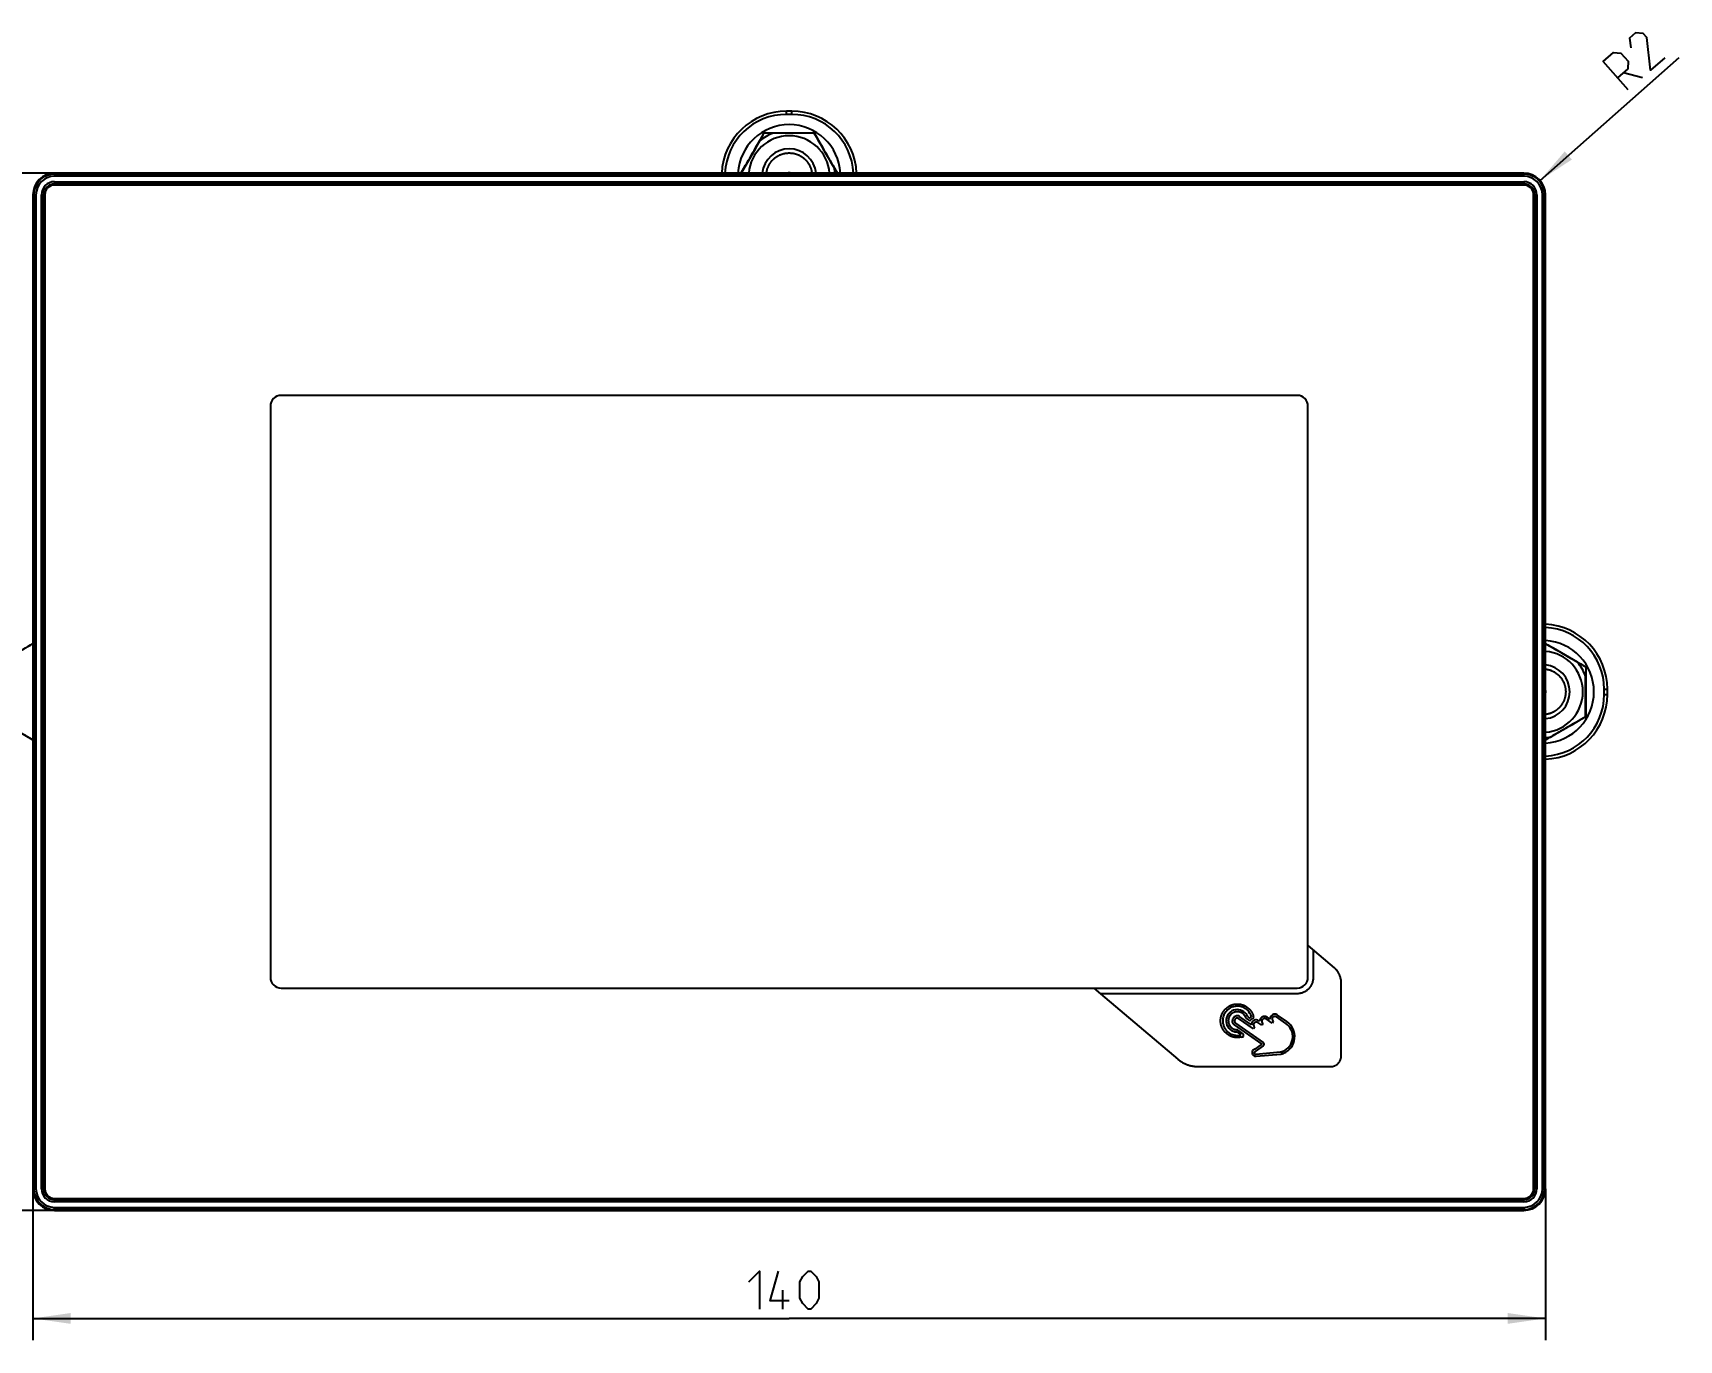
# Model space of a CAD drawing. Header units: millimetres. Extents: x 0 to 594, y 0 to 420.
# Drawn here: x 84.2 to 236.6, y 157.3 to 278.3 of the extents above; entities that cross this region are included whole.
import ezdxf

# ---------------------------------------------------------------- set-up
doc = ezdxf.new("R2010")
doc.units = ezdxf.units.MM
doc.header["$LTSCALE"] = 32.67
doc.layers.get('0').update_dxf_attribs({"linetype": 'CONTINUOUS'})
for name, color, linetype in [('AUSFORMSCHRAEGEN', 7, 'CONTINUOUS'), ('RUNDUNGEN', 7, 'CONTINUOUS'), ('ZEICHNUNGSBEMASSUNGEN', 7, 'CONTINUOUS')]:
    doc.layers.add(name, color=color, linetype=linetype)
doc.styles.get("Standard").update_dxf_attribs({"font": 'txt', "width": 0.7})
doc.dimstyles.new('DIMSTYLE_1', dxfattribs={"dimtxt": 3.5, "dimasz": 3.5, "dimexe": 2, "dimexo": 0, "dimgap": 0.875, "dimtad": 1, "dimdec": 1, "dimtxsty": 'STANDARD', "dimblk": '_FILLED', "dimblk1": '_FILLED', "dimblk2": '_FILLED', "dimcen": 0.09, "dimadec": 0, "dimazin": 0, "dimtp": 0.5, "dimtm": 0.5, "dimtfac": 1, "dimtdec": 1, "dimtofl": 0, "dimtmove": 0, "dimatfit": 3, "dimldrblk": '_FILLED', "dimfxl": 1, "dimtolj": 1, "dimarcsym": 0})
doc.dimstyles.new('DIMSTYLE_2', dxfattribs={"dimtxt": 3.5, "dimasz": 3.5, "dimexe": 2, "dimexo": 0, "dimgap": 0.875, "dimtad": 1, "dimdec": 1, "dimtxsty": 'STANDARD', "dimblk": '_FILLED', "dimblk1": '_FILLED', "dimblk2": '_FILLED', "dimcen": 0.09, "dimadec": 0, "dimazin": 0, "dimtp": 0.3, "dimtm": 0.3, "dimtfac": 1, "dimtdec": 1, "dimtofl": 0, "dimtmove": 0, "dimatfit": 3, "dimldrblk": '_FILLED', "dimfxl": 1, "dimtolj": 1, "dimarcsym": 0})
doc.dimstyles.new('DIMSTYLE_3', dxfattribs={"dimtxt": 3.5, "dimasz": 3.5, "dimexe": 2, "dimexo": 0, "dimtad": 1, "dimtxsty": 'STANDARD', "dimblk": '_FILLED', "dimblk1": '_FILLED', "dimblk2": '_FILLED', "dimcen": 0.09, "dimadec": 0, "dimazin": 0, "dimtp": 0.1, "dimtm": 0.1, "dimtfac": 1, "dimtofl": 0, "dimtmove": 0, "dimatfit": 3, "dimldrblk": '_FILLED', "dimfxl": 1, "dimtolj": 1, "dimarcsym": 0})

# ---------------------------------------------------------------- blocks, each defined once
blk = doc.blocks.new('_FILLED')
at = {"color": 0, "linetype": 'BYBLOCK'}
blk.add_solid([(0, 0), (-1, 0.143), (-1, -0.143)], dxfattribs=at)
blk = doc.blocks.new('*D0')
at = {"layer": 'ZEICHNUNGSBEMASSUNGEN', "color": 2, "linetype": 'CONTINUOUS'}
for p, q in [((84.23, 171.28), (84.23, 157.28)), ((224.23, 171.28), (224.23, 157.28)), ((84.23, 159.28), (154.23, 159.28)), ((224.23, 159.28), (154.23, 159.28))]:
    blk.add_line(p, q, dxfattribs=at)
at = {"layer": 'ZEICHNUNGSBEMASSUNGEN', "color": 2, "linetype": 'CONTINUOUS', "xscale": 3.5, "yscale": 3.5, "zscale": 3.5, "rotation": 180}
blk.add_blockref('_FILLED', (84.23, 159.28), dxfattribs=at)
at = {"layer": 'ZEICHNUNGSBEMASSUNGEN', "color": 2, "linetype": 'CONTINUOUS', "xscale": 3.5, "yscale": 3.5, "zscale": 3.5}
blk.add_blockref('_FILLED', (224.23, 159.28), dxfattribs=at)
blk = doc.blocks.new('*D1')
at = {"layer": 'ZEICHNUNGSBEMASSUNGEN', "color": 2, "linetype": 'CONTINUOUS'}
for p, q in [((86.23, 265.28), (72.23, 265.28)), ((74.23, 265.28), (74.23, 217.28)), ((74.23, 169.28), (74.23, 217.28)), ((86.23, 169.28), (72.23, 169.28))]:
    blk.add_line(p, q, dxfattribs=at)
at = {"layer": 'ZEICHNUNGSBEMASSUNGEN', "color": 2, "linetype": 'CONTINUOUS', "xscale": 3.5, "yscale": 3.5, "zscale": 3.5}
for p, rotation in [((74.23, 265.28), 90), ((74.23, 169.28), 270)]:
    blk.add_blockref('_FILLED', p, dxfattribs=dict(at, rotation=rotation))
blk = doc.blocks.new('*D2')
at = {"layer": 'ZEICHNUNGSBEMASSUNGEN', "color": 2, "linetype": 'CONTINUOUS'}
blk.add_line((223.73, 264.6), (236.6, 275.97), dxfattribs=at)
at = {"layer": 'ZEICHNUNGSBEMASSUNGEN', "color": 2, "linetype": 'CONTINUOUS', "xscale": 3.5, "yscale": 3.5, "zscale": 3.5, "rotation": 221.4553731}
blk.add_blockref('_FILLED', (223.73, 264.6), dxfattribs=at)

msp = doc.modelspace()

# ---------------------------------------------------------------- linework, layer by layer
at = {"color": 9, "linetype": 'CONTINUOUS'}
for p, q in [((153.9842, 270.7159), (153.9842, 271.0106)), ((154.4842, 270.7159), (153.9842, 270.7159)), ((154.4842, 270.7159), (154.4842, 271.0106)), ((229.6731, 217.527), (229.9679, 217.527)), ((229.6731, 217.027), (229.6731, 217.527)), ((229.6731, 217.027), (229.9679, 217.027))]:
    msp.add_line(p, q, dxfattribs=at)
at = {"color": 7, "linetype": 'CONTINUOUS'}
for p, q in [((154.4842, 271.0106), (153.9842, 271.0106)), ((151.498, 268.2565), (151.5024, 268.251)), ((151.5024, 268.251), (151.5024, 268.2493)), ((151.9248, 269.0138), (151.9248, 269.0129)), ((152.7783, 268.9955), (152.7806, 268.9889)), ((152.7783, 268.9867), (152.7806, 268.9867)), ((152.7806, 268.9889), (152.7806, 268.9871)), ((156.5436, 269.0138), (156.5436, 268.9844)), ((158.4262, 265.7352), (158.4196, 265.7337)), ((222.2342, 264.177), (86.2342, 264.177)), ((85.3342, 263.277), (85.3342, 171.277)), ((223.1342, 171.277), (223.1342, 263.277)), ((201.2542, 244.707), (107.2142, 244.707)), ((106.2142, 243.707), (106.2142, 190.847)), ((202.2542, 190.847), (202.2542, 243.707)), ((227.2082, 220.0088), (227.2065, 220.0088)), ((227.2137, 220.0131), (227.2082, 220.0088)), ((227.9711, 219.5864), (227.9701, 219.5864)), ((227.944, 218.7329), (227.944, 218.7306)), ((227.9461, 218.7305), (227.9444, 218.7305)), ((227.9528, 218.7328), (227.9461, 218.7305)), ((229.9679, 217.027), (229.9679, 217.527)), ((227.9711, 214.9676), (227.9417, 214.9676)), ((224.6924, 213.0849), (224.6909, 213.0915)), ((202.2542, 193.7875), (204.6913, 191.7425)), ((202.7341, 193.3848), (202.7341, 190.8271)), ((107.2142, 189.847), (201.2542, 189.847)), ((182.4177, 189.847), (183.0372, 189.327)), ((201.3129, 189.327), (183.0348, 189.327)), ((183.0348, 189.327), (190.2001, 183.2906)), ((205.3406, 183.5376), (205.3389, 190.2967)), ((195.0196, 187.5941), (194.9834, 187.5593)), ((196.4648, 187.5402), (196.4462, 187.5592)), ((194.9489, 186.1337), (194.9837, 186.0972)), ((195.3813, 187.1276), (195.3256, 187.052)), ((195.4289, 186.4578), (197.9792, 184.6627)), ((195.5406, 187.0073), (195.489, 186.9373)), ((195.5435, 186.6211), (198.1117, 184.8134)), ((195.6667, 185.9964), (195.6283, 185.9995)), ((195.7238, 185.9932), (195.6667, 185.9964)), ((196.2829, 185.5997), (195.7238, 185.9932)), ((197.2026, 186.0913), (195.8273, 187.0514)), ((196.9417, 186.5164), (195.9575, 187.2042)), ((196.4929, 187.1281), (196.5148, 187.0709)), ((196.5148, 187.0709), (196.8766, 186.8178)), ((196.6796, 187.1997), (196.855, 187.077)), ((196.8637, 187.0856), (196.855, 187.077)), ((196.8766, 186.8178), (196.9952, 186.9343)), ((197.0116, 186.4674), (196.9417, 186.5164)), ((196.9952, 186.9343), (197.0018, 186.9409)), ((197.1127, 187.0269), (197.2476, 187.1136)), ((197.2067, 187.2565), (197.1923, 187.3038)), ((197.3157, 186.2551), (197.2026, 186.0913)), ((197.2476, 187.1136), (197.2067, 187.2565)), ((197.973, 186.416), (197.6072, 186.6717)), ((197.7786, 186.7948), (197.7199, 186.8358)), ((198.087, 186.5792), (197.973, 186.416)), ((198.9282, 186.6111), (198.3767, 186.9944)), ((198.7337, 186.9895), (198.4907, 187.1584)), ((199.0419, 186.7753), (198.9282, 186.6111)), ((200.1946, 186.5843), (199.3307, 187.1919)), ((200.3094, 186.7475), (199.4458, 187.3549)), ((195.6066, 185.8007), (195.6554, 185.7967)), ((195.6554, 185.7967), (196.0505, 185.5186)), ((196.1003, 185.3249), (196.2829, 185.3718)), ((196.2829, 185.3718), (196.2829, 185.5997)), ((197.6611, 184.4425), (197.3216, 184.2101)), ((198.115, 184.5143), (197.3623, 183.993)), ((197.9792, 184.6627), (197.6611, 184.4425)), ((197.3216, 184.2101), (197.1332, 184.0798)), ((197.4193, 183.7418), (199.7198, 183.9444)), ((197.4455, 183.5434), (199.7429, 183.7457)), ((191.9917, 182.5916), (204.3389, 182.5887)), ((86.2342, 170.377), (222.2342, 170.377))]:
    msp.add_line(p, q, dxfattribs=at)
for centre, radius, start, end in [((153.9837, 265.011), 5.9996, 89.995657, 177.457654), ((154.2338, 265.0163), 4.7497, 89.995508, 176.852038), ((154.2346, 265.0163), 4.7497, 3.147966, 90.004487), ((154.4847, 265.011), 5.9996, 2.542349, 90.004341), ((-274.5057, 512.5936), 491.0948, 329.761335, 330.26473), ((1324.3841, -410.7069), 1355.2273, 149.9343646, 150.0795331), ((154.2342, 264.9899), 3.7501, 4.390411, 175.609589), ((-50.8991, 382.9443), 232.6325, 330.462046, 330.675952), ((154.234, 264.9951), 4.25, 109.996672, 129.995771), ((154.234, 264.9933), 4.25, 109.996672, 129.995771), ((154.264, 522.3011), 253.2981, 269.47087, 269.993262), ((154.6953, 384.2217), 115.2421, 268.622431, 269.04687), ((154.2503, -403.286), 672.2743, 89.8045493, 90.1252622), ((154.1127, 541.9198), 272.9168, 270.025514, 270.510353), ((582.9741, 512.5936), 491.0948, 209.73527, 210.238665), ((-1043.9809, -426.9068), 1387.6324, 29.9440069, 30.0989821), ((154.2342, 265.0294), 2.5001, 5.682585, 174.317415), ((154.2342, 265.069), 0.2501, 56.572964, 123.427036), ((154.2311, 264.9953), 4.2531, 3.798082, 9.998174), ((333.22, 368.6196), 202.8252, 210.481262, 210.631684), ((86.2342, 263.277), 0.9, 90, 180), ((222.2342, 263.277), 0.9, 0, 90), ((107.2142, 243.707), 1, 90, 180), ((201.2542, 243.707), 1, 0, 90), ((223.9682, 217.5274), 5.9996, 359.995659, 87.457651), ((-163.0824, 646.0169), 491.0948, 299.73527, 300.238665), ((-19.1085, 396.2628), 202.8252, 300.481262, 300.631684), ((471.5508, 646.0169), 491.0948, 239.761335, 240.26473), ((-451.7497, -952.873), 1355.2273, 59.9343646, 60.0795331), ((223.9472, 217.277), 3.7501, 274.390411, 85.609589), ((223.9735, 217.2773), 4.7497, 359.995513, 86.852034), ((223.9867, 217.277), 2.5001, 275.682585, 84.317415), ((223.9506, 217.2772), 4.25, 19.996672, 39.995771), ((223.9523, 217.2772), 4.25, 19.996672, 39.995771), ((341.9015, 422.4102), 232.6325, 240.462046, 240.675952), ((343.1789, 216.8158), 115.2421, 178.622431, 179.04687), ((481.2584, 217.2472), 253.2981, 179.47087, 179.993262), ((-444.3288, 217.2609), 672.2743, 359.8045493, 0.1252622), ((223.9735, 217.2766), 4.7497, 273.147962, 0.004492), ((223.9682, 217.0265), 5.9996, 272.542346, 0.004343), ((224.0262, 217.277), 0.2501, 326.572964, 33.427036), ((500.8771, 217.3985), 272.9168, 180.025514, 180.510353), ((-163.0824, -211.463), 491.0948, 59.761335, 60.26473), ((471.5508, -211.463), 491.0948, 119.73527, 120.238665), ((-467.9496, 1415.4921), 1387.6324, 299.9440069, 300.0989821), ((760.2181, 1387.4269), 1355.2273, 239.9343646, 240.0795331), ((327.5769, 38.2911), 202.8252, 120.481262, 120.631684), ((223.9525, 217.28), 4.2531, 273.798082, 279.998174), ((107.2142, 190.847), 1, 180, 270), ((201.2542, 190.847), 1, 270, 360), ((195.7134, 186.8278), 1.0353, 44.912201, 267.010386), ((195.7134, 186.8278), 1.0353, 21.054979, 43.476191), ((199.186, 186.9855), 0.4516, 54.880387, 147.56647), ((195.6617, 186.8043), 0.4175, 143.613993, 236.110442), ((195.7064, 186.8881), 0.4038, 51.532199, 143.613993), ((195.6681, 186.8053), 0.2224, 143.612158, 235.940301), ((195.711, 186.8539), 0.2293, 59.517014, 137.992153), ((197.4621, 186.4666), 0.4503, 55.069146, 174.863896), ((197.4616, 186.4633), 0.2542, 55.049746, 234.991638), ((198.232, 186.7861), 0.4534, 55.196835, 147.638922), ((198.2323, 186.7865), 0.2531, 55.199795, 234.986683), ((199.1849, 186.9846), 0.2535, 54.880042, 235.659954), ((199.3798, 185.3655), 1.4661, 291.69445, 56.234654), ((199.3401, 185.3693), 1.6849, 293.090915, 54.880387), ((198.0056, 184.6627), 0.1843, 306.405901, 54.859177), ((197.4154, 183.885), 0.3429, 145.383612, 275.032742), ((197.4079, 183.8713), 0.13, 110.561891, 275.033646), ((86.2342, 171.277), 0.9, 180, 270), ((222.2342, 171.277), 0.9, 270, 360)]:
    msp.add_arc(centre, radius, start, end, dxfattribs=at)
at = {"color": 9, "linetype": 'CONTINUOUS'}
for centre, start, end in [((153.9837, 265.0162), 89.995442, 177.376571), ((154.4847, 265.0162), 2.623432, 90.004558), ((223.9735, 217.5274), 359.995444, 87.376568), ((223.9735, 217.0265), 272.623429, 0.00456)]:
    msp.add_arc(centre, 5.6996, start, end, dxfattribs=at)
at = {"color": 2, "linetype": 'CONTINUOUS'}
for points in [[(152.1236, 265.277), (152.1306, 265.3081), (152.1444, 265.3702), (152.1618, 265.448), (152.1757, 265.5101), (152.1861, 265.5568), (152.1947, 265.5956), (152.2017, 265.6267), (152.2069, 265.65), (152.2113, 265.6694), (152.2146, 265.685), (152.217, 265.6947), (152.2183, 265.7025), (152.2218, 265.7099), (152.2276, 265.7228), (152.2361, 265.7412), (152.2461, 265.7633), (152.2595, 265.7928), (152.2763, 265.8296), (152.2964, 265.8738), (152.3166, 265.9181), (152.3367, 265.9623), (152.3535, 265.9991), (152.3669, 266.0286), (152.377, 266.0507), (152.3854, 266.0691), (152.3921, 266.0839), (152.3962, 266.0931), (152.3997, 266.1004), (152.4028, 266.108), (152.409, 266.1157), (152.416, 266.1254), (152.4255, 266.1382), (152.4373, 266.1543), (152.4562, 266.1799), (152.4798, 266.212), (152.5176, 266.2632), (152.5554, 266.3145), (152.5932, 266.3658), (152.6168, 266.3979), (152.6357, 266.4235), (152.6475, 266.4395), (152.6557, 266.4508), (152.6599, 266.4563), (152.6622, 266.4596), (152.6654, 266.4622), (152.6691, 266.4656), (152.6752, 266.471), (152.6857, 266.4804), (152.7008, 266.4939), (152.725, 266.5154), (152.7552, 266.5424), (152.7915, 266.5747), (152.8278, 266.607), (152.864, 266.6394), (152.9003, 266.6717), (152.9305, 266.6986), (152.9547, 266.7202), (152.9698, 266.7337), (152.9804, 266.7431), (152.9864, 266.7485), (152.9903, 266.7518), (152.9932, 266.7547), (152.9967, 266.7566), (153.0027, 266.7601), (153.0148, 266.767), (153.0321, 266.7769), (153.0597, 266.7927), (153.0943, 266.8125), (153.1495, 266.8442), (153.2048, 266.8759), (153.2601, 266.9075), (153.2946, 266.9273), (153.3223, 266.9432), (153.3395, 266.9531), (153.3533, 266.961), (153.3638, 266.9668), (153.3722, 266.9722), (153.3801, 266.9744), (153.3877, 266.9769), (153.3974, 266.98), (153.4128, 266.985), (153.432, 266.9912), (153.4552, 266.9987), (153.486, 267.0087), (153.5245, 267.0211), (153.5707, 267.0361), (153.617, 267.051), (153.6632, 267.066), (153.7017, 267.0784), (153.7325, 267.0884), (153.7557, 267.0959), (153.7749, 267.1022), (153.7884, 267.1064), (153.7961, 267.1091), (153.8041, 267.1095), (153.814, 267.1107), (153.8298, 267.1123), (153.8496, 267.1144), (153.8734, 267.1169), (153.905, 267.1203), (153.9605, 267.1261), (154.0238, 267.1328), (154.0872, 267.1395), (154.1268, 267.1437), (154.1585, 267.147), (154.1783, 267.1491), (154.1941, 267.1508), (154.206, 267.152), (154.2159, 267.1531), (154.2238, 267.1538), (154.2297, 267.1549), (154.2358, 267.1538), (154.2438, 267.1531), (154.2539, 267.152), (154.266, 267.1508), (154.2821, 267.1491), (154.3023, 267.147), (154.3345, 267.1437), (154.3748, 267.1396), (154.4392, 267.1329), (154.5036, 267.1263), (154.56, 267.1205), (154.5923, 267.1172), (154.6164, 267.1147), (154.6366, 267.1126), (154.6527, 267.111), (154.6627, 267.1098), (154.6709, 267.1094), (154.6784, 267.1068), (154.6917, 267.1026), (154.7107, 267.0965), (154.7334, 267.0892), (154.7637, 267.0795), (154.8017, 267.0673), (154.8472, 267.0527), (154.8927, 267.0381), (154.9382, 267.0236), (154.9761, 267.0114), (155.0064, 267.0017), (155.0292, 266.9944), (155.0481, 266.9883), (155.0633, 266.9834), (155.0728, 266.9804), (155.0803, 266.9779), (155.088, 266.9758), (155.0967, 266.9704), (155.1073, 266.9645), (155.1213, 266.9564), (155.1389, 266.9464), (155.1671, 266.9304), (155.2022, 266.9103), (155.2585, 266.8782), (155.3148, 266.8462), (155.3711, 266.8141), (155.4063, 266.7941), (155.4344, 266.778), (155.452, 266.768), (155.4643, 266.761), (155.4705, 266.7574), (155.474, 266.7555), (155.4769, 266.7527), (155.4807, 266.7495), (155.4866, 266.7442), (155.497, 266.7349), (155.5119, 266.7217), (155.5358, 266.7006), (155.5655, 266.6741), (155.6013, 266.6424), (155.637, 266.6107), (155.6728, 266.579), (155.7085, 266.5473), (155.7383, 266.5209), (155.7621, 266.4998), (155.777, 266.4866), (155.7874, 266.4773), (155.7934, 266.472), (155.7971, 266.4687), (155.8002, 266.4662), (155.8025, 266.4629), (155.8068, 266.4572), (155.8152, 266.4458), (155.8273, 266.4295), (155.8465, 266.4035), (155.8706, 266.371), (155.9092, 266.3189), (155.9477, 266.2669), (155.9863, 266.2148), (156.0104, 266.1823), (156.0297, 266.1562), (156.0417, 266.14), (156.0514, 266.127), (156.0585, 266.1171), (156.0649, 266.1092), (156.0679, 266.1018), (156.0713, 266.0946), (156.0754, 266.0856), (156.0821, 266.0711), (156.0904, 266.053), (156.1003, 266.0313), (156.1136, 266.0023), (156.1302, 265.9661), (156.1501, 265.9227), (156.17, 265.8793), (156.1899, 265.8358), (156.2065, 265.7996), (156.2198, 265.7707), (156.2297, 265.749), (156.2381, 265.7309), (156.2438, 265.7182), (156.2472, 265.711), (156.2486, 265.7029), (156.251, 265.6931), (156.2545, 265.6772), (156.259, 265.6574), (156.2644, 265.6336), (156.2715, 265.6019), (156.2805, 265.5623), (156.2912, 265.5147), (156.3055, 265.4513), (156.3233, 265.3721), (156.3376, 265.3087), (156.3448, 265.277)], [(224.2342, 219.3875), (224.2653, 219.3806), (224.3275, 219.3667), (224.4052, 219.3494), (224.4674, 219.3355), (224.514, 219.3251), (224.5529, 219.3164), (224.5839, 219.3095), (224.6073, 219.3043), (224.6267, 219.2999), (224.6422, 219.2965), (224.6519, 219.2941), (224.6598, 219.2928), (224.6671, 219.2893), (224.68, 219.2836), (224.6984, 219.2751), (224.7206, 219.2651), (224.75, 219.2516), (224.7869, 219.2349), (224.8311, 219.2147), (224.8753, 219.1946), (224.9195, 219.1744), (224.9564, 219.1577), (224.9858, 219.1442), (225.0079, 219.1342), (225.0264, 219.1258), (225.0411, 219.1191), (225.0503, 219.1149), (225.0577, 219.1115), (225.0652, 219.1084), (225.073, 219.1021), (225.0827, 219.0952), (225.0955, 219.0857), (225.1115, 219.0739), (225.1371, 219.055), (225.1692, 219.0314), (225.2205, 218.9936), (225.2718, 218.9558), (225.3231, 218.918), (225.3551, 218.8944), (225.3808, 218.8755), (225.3968, 218.8637), (225.408, 218.8554), (225.4136, 218.8513), (225.4168, 218.849), (225.4194, 218.8458), (225.4228, 218.8421), (225.4282, 218.836), (225.4376, 218.8254), (225.4511, 218.8103), (225.4727, 218.7861), (225.4996, 218.7559), (225.5319, 218.7196), (225.5643, 218.6834), (225.5966, 218.6471), (225.6289, 218.6108), (225.6559, 218.5806), (225.6774, 218.5564), (225.6909, 218.5413), (225.7003, 218.5307), (225.7057, 218.5247), (225.709, 218.5209), (225.7119, 218.518), (225.7138, 218.5145), (225.7173, 218.5085), (225.7242, 218.4964), (225.7341, 218.4791), (225.75, 218.4514), (225.7698, 218.4169), (225.8014, 218.3616), (225.8331, 218.3064), (225.8648, 218.2511), (225.8846, 218.2165), (225.9004, 218.1889), (225.9103, 218.1716), (225.9183, 218.1578), (225.9241, 218.1474), (225.9294, 218.139), (225.9316, 218.1311), (225.9342, 218.1234), (225.9373, 218.1138), (225.9423, 218.0984), (225.9485, 218.0791), (225.956, 218.056), (225.9659, 218.0252), (225.9784, 217.9867), (225.9933, 217.9404), (226.0083, 217.8942), (226.0232, 217.848), (226.0357, 217.8094), (226.0457, 217.7786), (226.0531, 217.7555), (226.0594, 217.7362), (226.0637, 217.7227), (226.0663, 217.715), (226.0667, 217.7071), (226.068, 217.6972), (226.0695, 217.6813), (226.0717, 217.6616), (226.0742, 217.6378), (226.0775, 217.6061), (226.0834, 217.5507), (226.09, 217.4873), (226.0967, 217.424), (226.1009, 217.3844), (226.1042, 217.3527), (226.1063, 217.3329), (226.108, 217.317), (226.1092, 217.3052), (226.1103, 217.2953), (226.111, 217.2873), (226.1121, 217.2814), (226.111, 217.2754), (226.1104, 217.2673), (226.1092, 217.2572), (226.108, 217.2452), (226.1064, 217.229), (226.1043, 217.2089), (226.101, 217.1767), (226.0968, 217.1364), (226.0902, 217.072), (226.0835, 217.0075), (226.0777, 216.9511), (226.0744, 216.9189), (226.0719, 216.8947), (226.0698, 216.8746), (226.0683, 216.8585), (226.067, 216.8485), (226.0666, 216.8403), (226.064, 216.8327), (226.0599, 216.8194), (226.0537, 216.8005), (226.0465, 216.7777), (226.0367, 216.7474), (226.0246, 216.7095), (226.01, 216.664), (225.9954, 216.6185), (225.9808, 216.573), (225.9686, 216.5351), (225.9589, 216.5047), (225.9516, 216.482), (225.9455, 216.463), (225.9407, 216.4479), (225.9377, 216.4384), (225.9352, 216.4308), (225.933, 216.4231), (225.9276, 216.4145), (225.9217, 216.4039), (225.9137, 216.3898), (225.9037, 216.3722), (225.8876, 216.3441), (225.8676, 216.3089), (225.8355, 216.2526), (225.8034, 216.1963), (225.7713, 216.1401), (225.7513, 216.1049), (225.7353, 216.0767), (225.7252, 216.0591), (225.7182, 216.0468), (225.7147, 216.0407), (225.7128, 216.0371), (225.7099, 216.0343), (225.7067, 216.0305), (225.7014, 216.0246), (225.6922, 216.0141), (225.679, 215.9992), (225.6578, 215.9754), (225.6314, 215.9456), (225.5997, 215.9099), (225.568, 215.8741), (225.5363, 215.8384), (225.5046, 215.8027), (225.4781, 215.7729), (225.457, 215.749), (225.4438, 215.7341), (225.4345, 215.7237), (225.4293, 215.7177), (225.4259, 215.7141), (225.4234, 215.711), (225.4201, 215.7086), (225.4145, 215.7044), (225.403, 215.6959), (225.3868, 215.6839), (225.3607, 215.6646), (225.3282, 215.6405), (225.2762, 215.602), (225.2241, 215.5634), (225.172, 215.5249), (225.1395, 215.5008), (225.1135, 215.4815), (225.0972, 215.4694), (225.0842, 215.4598), (225.0744, 215.4527), (225.0665, 215.4462), (225.0591, 215.4432), (225.0519, 215.4398), (225.0428, 215.4357), (225.0283, 215.4291), (225.0102, 215.4208), (224.9885, 215.4108), (224.9596, 215.3976), (224.9234, 215.381), (224.8799, 215.3611), (224.8365, 215.3412), (224.7931, 215.3212), (224.7569, 215.3047), (224.7279, 215.2914), (224.7062, 215.2814), (224.6881, 215.2731), (224.6754, 215.2674), (224.6682, 215.2639), (224.6601, 215.2625), (224.6503, 215.2601), (224.6344, 215.2566), (224.6146, 215.2521), (224.5909, 215.2468), (224.5592, 215.2396), (224.5195, 215.2307), (224.472, 215.22), (224.4086, 215.2057), (224.3293, 215.1878), (224.2659, 215.1735), (224.2342, 215.1664)]]:
    msp.add_open_spline(points, degree=3, knots=[0, 0, 0, 0, 0.015625, 0.03125, 0.0390625, 0.046875, 0.0546875, 0.05859375, 0.0625, 0.06640625, 0.06835938, 0.0703125, 0.07128906, 0.07226562, 0.07421875, 0.078125, 0.08203125, 0.0859375, 0.09375, 0.1015625, 0.109375, 0.1171875, 0.125, 0.12890625, 0.1328125, 0.13671875, 0.13867188, 0.140625, 0.14160156, 0.14257812, 0.14453125, 0.14648438, 0.1484375, 0.15234375, 0.15625, 0.1640625, 0.171875, 0.1875, 0.1953125, 0.203125, 0.20703125, 0.2109375, 0.21289062, 0.21386719, 0.21435547, 0.21484375, 0.21582031, 0.21679688, 0.21875, 0.22265625, 0.2265625, 0.234375, 0.2421875, 0.25, 0.2578125, 0.265625, 0.2734375, 0.27734375, 0.28125, 0.28320312, 0.28417969, 0.28515625, 0.28564453, 0.28613281, 0.28710938, 0.2890625, 0.29296875, 0.296875, 0.3046875, 0.3125, 0.328125, 0.3359375, 0.34375, 0.34765625, 0.3515625, 0.35351562, 0.35546875, 0.35742188, 0.35839844, 0.359375, 0.36132812, 0.36328125, 0.3671875, 0.37109375, 0.375, 0.3828125, 0.390625, 0.3984375, 0.40625, 0.4140625, 0.41796875, 0.421875, 0.42578125, 0.42773438, 0.42871094, 0.4296875, 0.43164062, 0.43359375, 0.4375, 0.44140625, 0.4453125, 0.453125, 0.46875, 0.4765625, 0.484375, 0.48828125, 0.4921875, 0.49414062, 0.49609375, 0.49804688, 0.49902344, 0.5, 0.50097656, 0.50195312, 0.50390625, 0.50585938, 0.5078125, 0.51171875, 0.515625, 0.5234375, 0.53125, 0.546875, 0.5546875, 0.55859375, 0.5625, 0.56640625, 0.56835938, 0.5703125, 0.57128906, 0.57226562, 0.57421875, 0.578125, 0.58203125, 0.5859375, 0.59375, 0.6015625, 0.609375, 0.6171875, 0.625, 0.62890625, 0.6328125, 0.63671875, 0.63867188, 0.640625, 0.64160156, 0.64257812, 0.64453125, 0.64648438, 0.6484375, 0.65234375, 0.65625, 0.6640625, 0.671875, 0.6875, 0.6953125, 0.703125, 0.70703125, 0.7109375, 0.71289062, 0.71386719, 0.71435547, 0.71484375, 0.71582031, 0.71679688, 0.71875, 0.72265625, 0.7265625, 0.734375, 0.7421875, 0.75, 0.7578125, 0.765625, 0.7734375, 0.77734375, 0.78125, 0.78320312, 0.78417969, 0.78515625, 0.78564453, 0.78613281, 0.78710938, 0.7890625, 0.79296875, 0.796875, 0.8046875, 0.8125, 0.828125, 0.8359375, 0.84375, 0.84765625, 0.8515625, 0.85351562, 0.85546875, 0.85742188, 0.85839844, 0.859375, 0.86132812, 0.86328125, 0.8671875, 0.87109375, 0.875, 0.8828125, 0.890625, 0.8984375, 0.90625, 0.9140625, 0.91796875, 0.921875, 0.92578125, 0.92773438, 0.92871094, 0.9296875, 0.93164062, 0.93359375, 0.9375, 0.94140625, 0.9453125, 0.953125, 0.9609375, 0.96875, 0.984375, 1, 1, 1, 1], dxfattribs=at)
at = {"color": 7, "linetype": 'CONTINUOUS'}
for points, knots in [([(202.7341, 190.8271), (202.7336, 190.8097), (202.7315, 190.7587), (202.7271, 190.6575), (202.7058, 190.5258), (202.6688, 190.3819), (202.6183, 190.2437), (202.5544, 190.1126), (202.4792, 189.9884), (202.3923, 189.8728), (202.2954, 189.7657), (202.1883, 189.6688), (202.0727, 189.5819), (201.9486, 189.5068), (201.8174, 189.4427), (201.6792, 189.3927), (201.5521, 189.3585), (201.4535, 189.3442), (201.3794, 189.3336), (201.3377, 189.3289), (201.3129, 189.327)], [0, 0, 0, 0, 0.02304539, 0.06729222, 0.13335635, 0.19848859, 0.2629809, 0.32691381, 0.39052829, 0.45400023, 0.51730799, 0.58061575, 0.64408769, 0.70770217, 0.77163509, 0.83612739, 0.90125963, 0.94473869, 0.96732699, 1, 1, 1, 1]), ([(205.3389, 190.2967), (205.3379, 190.3328), (205.3358, 190.4049), (205.3263, 190.5122), (205.3115, 190.6179), (205.2915, 190.7216), (205.2662, 190.8231), (205.2357, 190.9224), (205.1998, 191.0193), (205.159, 191.1141), (205.1127, 191.2063), (205.0615, 191.2963), (205.0052, 191.3835), (204.9439, 191.4683), (204.8773, 191.5502), (204.8063, 191.6298), (204.7424, 191.6923), (204.7039, 191.73), (204.6913, 191.7425)], [0, 0, 0, 0, 0.06639057, 0.13261154, 0.19804854, 0.26261823, 0.3267521, 0.39032295, 0.4536574, 0.51676485, 0.58004729, 0.64334033, 0.70702909, 0.77099673, 0.83568681, 0.90098163, 0.9671814, 1, 1, 1, 1]), ([(196.1003, 185.3249), (196.0923, 185.323), (196.0765, 185.3191), (196.0527, 185.3135), (196.0288, 185.3086), (196.005, 185.3034), (195.981, 185.2993), (195.957, 185.2952), (195.933, 185.2917), (195.9089, 185.2881), (195.8847, 185.2855), (195.8604, 185.2829), (195.8362, 185.2809), (195.812, 185.279), (195.7877, 185.2778), (195.7634, 185.2767), (195.7391, 185.2762), (195.6972, 185.2756), (195.6377, 185.2774), (195.561, 185.2829), (195.4852, 185.2927), (195.4101, 185.3054), (195.336, 185.3223), (195.263, 185.3427), (195.1911, 185.3663), (195.1205, 185.3936), (195.0514, 185.4242), (194.9837, 185.4584), (194.9178, 185.4958), (194.8535, 185.5364), (194.7913, 185.5803), (194.7309, 185.6272), (194.6729, 185.6773), (194.6171, 185.7304), (194.5639, 185.7861), (194.5137, 185.8444), (194.4666, 185.9047), (194.4227, 185.967), (194.382, 186.0312), (194.3446, 186.0973), (194.3105, 186.1648), (194.2799, 186.2341), (194.2523, 186.3046), (194.2287, 186.3766), (194.2081, 186.4496), (194.1918, 186.5238), (194.1784, 186.5988), (194.1693, 186.6748), (194.1634, 186.7514), (194.1618, 186.8285), (194.1634, 186.9055), (194.1693, 186.9822), (194.1784, 187.0581), (194.1919, 187.1332), (194.208, 187.2075), (194.2288, 187.2804), (194.2522, 187.3524), (194.2799, 187.4228), (194.3103, 187.4922), (194.3446, 187.5598), (194.3817, 187.6259), (194.4227, 187.6899), (194.4663, 187.7524), (194.5136, 187.8125), (194.5636, 187.8708), (194.617, 187.9262), (194.6724, 187.9797), (194.7308, 188.0296), (194.7909, 188.077), (194.8534, 188.1205), (194.9174, 188.1615), (194.9835, 188.1987), (195.0511, 188.233), (195.1205, 188.2633), (195.1909, 188.291), (195.2629, 188.3145), (195.3126, 188.3286), (195.3381, 188.335), (195.3392, 188.3352)], [0, 0, 0, 0, 0.00502261, 0.01000089, 0.01502134, 0.01997331, 0.02496231, 0.02994084, 0.03492682, 0.03988665, 0.04489173, 0.0498698, 0.05486051, 0.05980551, 0.0647848, 0.06976119, 0.07473488, 0.07970744, 0.09552959, 0.11122615, 0.12688028, 0.1424317, 0.15799854, 0.17348261, 0.18897318, 0.20441597, 0.2199063, 0.23539858, 0.25092082, 0.26641807, 0.28204113, 0.29764343, 0.31334116, 0.32907335, 0.34490644, 0.36060417, 0.37627647, 0.3918425, 0.40739623, 0.42291846, 0.43841074, 0.45385537, 0.46937758, 0.48484872, 0.50037771, 0.51589116, 0.53149343, 0.54711966, 0.56283662, 0.57861685, 0.594438, 0.61013455, 0.62578109, 0.6413632, 0.65693658, 0.67242615, 0.68791672, 0.7033743, 0.71887507, 0.73436735, 0.74987951, 0.76539868, 0.78099819, 0.79663825, 0.81233597, 0.82811054, 0.84388511, 0.85959834, 0.87523839, 0.8908379, 0.90635708, 0.92186923, 0.93736152, 0.95286228, 0.96831986, 0.98381043, 0.99930001, 1, 1, 1, 1]), ([(197.0146, 187.2014), (196.9513, 187.4238), (196.778, 187.712), (196.3957, 188.0195), (195.9457, 188.2025), (195.3447, 188.1819), (194.8259, 187.8957), (194.5096, 187.4955), (194.3678, 187.0922), (194.3524, 186.7357), (194.3938, 186.5253), (194.4197, 186.4393)], [0, 0, 0, 0, 0.1593686, 0.23000689, 0.34495235, 0.49573999, 0.63938596, 0.75006174, 0.8500488, 0.93690138, 1, 1, 1, 1]), ([(194.9834, 187.5593), (194.9718, 187.5475), (194.9487, 187.5239), (194.9164, 187.4863), (194.8856, 187.4474), (194.8571, 187.4067), (194.8299, 187.365), (194.8052, 187.3216), (194.7822, 187.2771), (194.762, 187.2312), (194.7431, 187.1844), (194.7271, 187.1363), (194.7129, 187.0873), (194.7017, 187.0371), (194.6924, 186.9861), (194.686, 186.9342), (194.6819, 186.8816), (194.6807, 186.8285), (194.6819, 186.7754), (194.686, 186.7229), (194.6925, 186.6711), (194.7016, 186.6202), (194.713, 186.57), (194.727, 186.5209), (194.7432, 186.4728), (194.7618, 186.4259), (194.7823, 186.3801), (194.8051, 186.3356), (194.83, 186.2922), (194.8569, 186.2504), (194.8858, 186.2099), (194.9162, 186.1707), (194.938, 186.146), (194.9489, 186.1337)], [0, 0, 0, 0, 0.03154445, 0.06299218, 0.09444666, 0.12604513, 0.15767037, 0.18938291, 0.22116009, 0.25310821, 0.28511405, 0.31731013, 0.34969733, 0.38241335, 0.41527484, 0.44851664, 0.48197877, 0.51592624, 0.54968311, 0.58314524, 0.61626092, 0.64924754, 0.68177766, 0.7142871, 0.74648318, 0.77860718, 0.8103813, 0.84221505, 0.87387246, 0.90560455, 0.93709932, 0.96865379, 1, 1, 1, 1]), ([(195.7148, 187.662), (195.701, 187.6619), (195.6734, 187.6616), (195.6322, 187.6584), (195.5915, 187.6535), (195.5512, 187.6464), (195.5113, 187.6377), (195.4721, 187.6268), (195.4334, 187.6142), (195.3957, 187.5993), (195.3583, 187.5833), (195.3221, 187.5648), (195.2865, 187.5451), (195.2523, 187.5229), (195.2185, 187.4998), (195.1863, 187.4743), (195.155, 187.4475), (195.1253, 187.4186), (195.0964, 187.3889), (195.0695, 187.3574), (195.0439, 187.3252), (195.0207, 187.2915), (194.9985, 187.2572), (194.9786, 187.2217), (194.9601, 187.1854), (194.9441, 187.148), (194.9291, 187.1102), (194.9165, 187.0716), (194.9057, 187.0323), (194.8968, 186.9925), (194.8897, 186.9521), (194.8848, 186.9113), (194.8816, 186.87), (194.8809, 186.8285), (194.8816, 186.7871), (194.8847, 186.746), (194.8897, 186.7053), (194.8967, 186.6651), (194.9055, 186.6253), (194.9163, 186.586), (194.929, 186.5473), (194.9438, 186.5095), (194.9599, 186.4722), (194.9782, 186.436), (194.9982, 186.4005), (195.0201, 186.3661), (195.0435, 186.3324), (195.0688, 186.3001), (195.0957, 186.2687), (195.1237, 186.2396), (195.1522, 186.2125), (195.1809, 186.1874), (195.2108, 186.1638), (195.2414, 186.1415), (195.2732, 186.1209), (195.3057, 186.1016), (195.339, 186.0837), (195.373, 186.0674), (195.4079, 186.0529), (195.4432, 186.0399), (195.4793, 186.0286), (195.5158, 186.0186), (195.5529, 186.0105), (195.5904, 186.0039), (195.6157, 186.001), (195.6283, 185.9995)], [0, 0, 0, 0, 0.01638568, 0.03265278, 0.04887878, 0.06498623, 0.08111499, 0.09716546, 0.11320606, 0.12921594, 0.14523239, 0.16127946, 0.17734438, 0.19340853, 0.20957141, 0.22576732, 0.24202886, 0.25838904, 0.27480503, 0.29112225, 0.30734253, 0.32350541, 0.33956956, 0.35567323, 0.3717203, 0.38778871, 0.40379859, 0.4198392, 0.43588967, 0.45202698, 0.46813442, 0.48439961, 0.50070899, 0.5171736, 0.53348036, 0.54974745, 0.56593427, 0.58208061, 0.59809375, 0.61418228, 0.63022288, 0.64630637, 0.66225047, 0.67833279, 0.69432889, 0.71049298, 0.72662348, 0.74285049, 0.75911203, 0.77555652, 0.79060576, 0.80568602, 0.82069145, 0.8357017, 0.85059204, 0.8655128, 0.88038304, 0.89533817, 0.91018355, 0.92506991, 0.93997615, 0.95494295, 0.96985577, 0.98491825, 1, 1, 1, 1]), ([(195.0894, 187.6522), (195.0784, 187.6439), (195.0547, 187.6251), (195.032, 187.605), (195.0196, 187.5941)], [0, 0, 0, 0, 0.4552364, 1, 1, 1, 1]), ([(195.3392, 188.3352), (195.3627, 188.3411), (195.4112, 188.3516), (195.4851, 188.3649), (195.5611, 188.374), (195.6377, 188.3798), (195.7147, 188.3814), (195.7918, 188.3798), (195.8682, 188.374), (195.9441, 188.3648), (196.0191, 188.3514), (196.0933, 188.3351), (196.1662, 188.3145), (196.2382, 188.2909), (196.3086, 188.2634), (196.3779, 188.233), (196.4454, 188.1988), (196.5114, 188.1615), (196.5756, 188.1208), (196.6378, 188.0769), (196.6982, 188.03), (196.7564, 187.9797), (196.8054, 187.933), (196.8463, 187.8911), (196.8793, 187.8546), (196.9112, 187.8172), (196.9419, 187.7789), (196.9713, 187.7397), (196.9996, 187.6997), (197.0263, 187.6586), (197.0521, 187.6168), (197.0761, 187.5742), (197.0991, 187.531), (197.1204, 187.4868), (197.1408, 187.4422), (197.1594, 187.3967), (197.1767, 187.3506), (197.1871, 187.3194), (197.1923, 187.3038)], [0, 0, 0, 0, 0.03110014, 0.06372603, 0.09648684, 0.12935236, 0.16247875, 0.19547665, 0.22834217, 0.26101793, 0.29368602, 0.32616817, 0.35864158, 0.39099444, 0.42347941, 0.45580011, 0.48823792, 0.52068006, 0.55324652, 0.58580374, 0.61859216, 0.65146014, 0.68458198, 0.70560846, 0.72671848, 0.74771809, 0.76880785, 0.78976652, 0.81076928, 0.83175451, 0.85281334, 0.87374524, 0.89473073, 0.91569286, 0.9367649, 0.95774492, 0.97888045, 1, 1, 1, 1]), ([(196.4929, 187.1281), (196.4902, 187.1349), (196.4849, 187.1485), (196.476, 187.1685), (196.4671, 187.1884), (196.4574, 187.2079), (196.4472, 187.2271), (196.4366, 187.2461), (196.4255, 187.2647), (196.414, 187.2831), (196.4021, 187.3011), (196.3893, 187.3188), (196.3765, 187.3362), (196.3629, 187.3532), (196.3492, 187.37), (196.3347, 187.3863), (196.3201, 187.4023), (196.3002, 187.4227), (196.2749, 187.4467), (196.2436, 187.4738), (196.2113, 187.4993), (196.1776, 187.5226), (196.1431, 187.5445), (196.1076, 187.5646), (196.0714, 187.5829), (196.0341, 187.5992), (195.9963, 187.6139), (195.9576, 187.6266), (195.9183, 187.6374), (195.8785, 187.6463), (195.8382, 187.6534), (195.7974, 187.6583), (195.7562, 187.6616), (195.7286, 187.6619), (195.7148, 187.662)], [0, 0, 0, 0, 0.02191541, 0.04365493, 0.06546585, 0.08704091, 0.10879962, 0.13039884, 0.15207451, 0.17348037, 0.19526463, 0.21683969, 0.23856915, 0.26006694, 0.28180098, 0.30341423, 0.32521217, 0.34678124, 0.38844901, 0.42957571, 0.47061147, 0.51134214, 0.5521576, 0.59259793, 0.63320694, 0.67350699, 0.71411893, 0.7546226, 0.79524726, 0.83580057, 0.87666943, 0.91754229, 0.95872464, 1, 1, 1, 1]), ([(194.4197, 186.4393), (194.4496, 186.3397), (194.5677, 186.0646), (194.8887, 185.7122), (195.3248, 185.5104), (195.673, 185.4671), (195.8967, 185.4851), (196.0081, 185.5079), (196.0505, 185.5186)], [0, 0, 0, 0, 0.15033843, 0.42978967, 0.67411866, 0.83439806, 0.9362309, 1, 1, 1, 1]), ([(194.9837, 186.0972), (194.9947, 186.0865), (195.0167, 186.065), (195.0515, 186.0348), (195.0876, 186.006), (195.1248, 185.9788), (195.1635, 185.9532), (195.2032, 185.9295), (195.2442, 185.9074), (195.2862, 185.8871), (195.3293, 185.8687), (195.3733, 185.8522), (195.4184, 185.8377), (195.4642, 185.8251), (195.511, 185.8149), (195.5584, 185.8062), (195.5905, 185.8026), (195.6066, 185.8007)], [0, 0, 0, 0, 0.06562612, 0.13111662, 0.19656869, 0.26239578, 0.32784832, 0.39389609, 0.45979361, 0.52642859, 0.59273366, 0.65967216, 0.72674939, 0.79455335, 0.86240036, 0.93083566, 1, 1, 1, 1]), ([(196.8636, 187.0856), (196.8665, 187.0883), (196.8722, 187.0939), (196.8811, 187.1019), (196.8901, 187.1099), (196.8991, 187.118), (196.9083, 187.1257), (196.9176, 187.1334), (196.9272, 187.1406), (196.9365, 187.1483), (196.9461, 187.1555), (196.9558, 187.1628), (196.9657, 187.1696), (196.9756, 187.1765), (196.9856, 187.1833), (196.9957, 187.19), (197.0054, 187.1958), (197.0117, 187.1996), (197.0146, 187.2014)], [0, 0, 0, 0, 0.0624005, 0.1255155, 0.18866971, 0.25182393, 0.31508258, 0.37807326, 0.44122965, 0.50429887, 0.567551, 0.63090742, 0.69419651, 0.7574856, 0.82090927, 0.88418749, 0.94751134, 1, 1, 1, 1]), ([(197.1127, 187.0269), (197.11, 187.0253), (197.1047, 187.0221), (197.0969, 187.0169), (197.0891, 187.0118), (197.0814, 187.0063), (197.0737, 187.001), (197.0662, 186.9954), (197.0587, 186.9898), (197.0515, 186.9838), (197.0438, 186.9783), (197.0368, 186.9721), (197.0294, 186.9663), (197.0226, 186.9598), (197.0154, 186.9538), (197.0085, 186.9474), (197.004, 186.9431), (197.0018, 186.9409)], [0, 0, 0, 0, 0.06632259, 0.13262733, 0.19932408, 0.26623678, 0.33314948, 0.39932048, 0.46634278, 0.53267805, 0.59970035, 0.66638192, 0.73306349, 0.80006691, 0.86713074, 0.93360703, 1, 1, 1, 1]), ([(197.0135, 186.5069), (197.0134, 186.506), (197.0133, 186.5042), (197.0128, 186.5016), (197.0131, 186.499), (197.0125, 186.4964), (197.0126, 186.4938), (197.0121, 186.4911), (197.0124, 186.4885), (197.0118, 186.4859), (197.012, 186.4833), (197.0116, 186.4806), (197.0118, 186.478), (197.0116, 186.4754), (197.0116, 186.4728), (197.0116, 186.4701), (197.0116, 186.4683), (197.0116, 186.4674)], [0, 0, 0, 0, 0.06857559, 0.13464291, 0.20279908, 0.26385381, 0.33205671, 0.4006323, 0.46878847, 0.5298432, 0.59799936, 0.66634226, 0.73449843, 0.79513425, 0.86329042, 0.93144659, 1, 1, 1, 1]), ([(197.849, 187.0288), (197.846, 187.024), (197.84, 187.0143), (197.8315, 186.9995), (197.824, 186.9843), (197.8167, 186.9692), (197.8104, 186.9538), (197.8042, 186.9384), (197.7994, 186.9226), (197.7943, 186.907), (197.7906, 186.8911), (197.7867, 186.8753), (197.7843, 186.8592), (197.7816, 186.8433), (197.7801, 186.8272), (197.7787, 186.811), (197.7787, 186.8002), (197.7786, 186.7948)], [0, 0, 0, 0, 0.06927643, 0.1380138, 0.20629513, 0.27423032, 0.3412187, 0.40835306, 0.47503019, 0.5409568, 0.60718095, 0.67302956, 0.73857023, 0.80352076, 0.86931485, 0.9345261, 1, 1, 1, 1]), ([(198.8048, 187.2277), (198.8018, 187.2228), (198.7958, 187.2129), (198.7873, 187.1978), (198.7796, 187.1825), (198.7724, 187.167), (198.7658, 187.1513), (198.7596, 187.1356), (198.7548, 187.1196), (198.7498, 187.1036), (198.7457, 187.0875), (198.7419, 187.0713), (198.7395, 187.0549), (198.7369, 187.0387), (198.7352, 187.0224), (198.7338, 187.006), (198.7338, 186.995), (198.7337, 186.9895)], [0, 0, 0, 0, 0.06913823, 0.13742123, 0.20598551, 0.27386649, 0.34114404, 0.40827135, 0.47497077, 0.5409377, 0.60740848, 0.67332158, 0.73894445, 0.80399023, 0.86951927, 0.93443518, 1, 1, 1, 1]), ([(190.2001, 183.2906), (190.2352, 183.2617), (190.3048, 183.2043), (190.4129, 183.1245), (190.5226, 183.0499), (190.634, 182.981), (190.7474, 182.9178), (190.8626, 182.8601), (190.9798, 182.8081), (191.099, 182.7616), (191.2202, 182.7208), (191.3433, 182.6852), (191.4688, 182.6557), (191.5963, 182.631), (191.7261, 182.6123), (191.8581, 182.5985), (191.947, 182.5939), (191.9917, 182.5916)], [0, 0, 0, 0, 0.06949249, 0.13804186, 0.20554373, 0.27240403, 0.33846908, 0.40416994, 0.46946121, 0.53472912, 0.5998185, 0.6651579, 0.73079601, 0.79702487, 0.8637839, 0.93146962, 1, 1, 1, 1]), ([(199.7198, 183.9444), (199.7212, 183.9447), (199.7247, 183.9454), (199.7301, 183.9465), (199.7361, 183.9476), (199.7422, 183.9489), (199.7484, 183.9498), (199.7545, 183.9517), (199.7607, 183.9525), (199.7668, 183.9544), (199.7731, 183.9553), (199.7792, 183.9574), (199.7854, 183.9586), (199.7916, 183.9605), (199.798, 183.9618), (199.8042, 183.9638), (199.8106, 183.9653), (199.8168, 183.9673), (199.8231, 183.9686), (199.8291, 183.9711), (199.8355, 183.9726), (199.8417, 183.9749), (199.8482, 183.9765), (199.8545, 183.9792), (199.8611, 183.981), (199.8676, 183.9835), (199.8743, 183.9854), (199.8808, 183.9881), (199.8876, 183.9903), (199.8942, 183.993), (199.9012, 183.9952), (199.9079, 183.9981), (199.9149, 184.0006), (199.9194, 184.0024), (199.9217, 184.0033)], [0, 0, 0, 0, 0.02101992, 0.05005425, 0.07899925, 0.10803357, 0.13846506, 0.16781177, 0.19824325, 0.22805053, 0.25857436, 0.28816557, 0.31889525, 0.34940063, 0.38013031, 0.41122056, 0.44218381, 0.47327406, 0.5041171, 0.53428105, 0.5653713, 0.59688236, 0.6285609, 0.66038481, 0.69324943, 0.72641413, 0.75927875, 0.79276774, 0.82653793, 0.86047107, 0.89513617, 0.92985318, 0.96484153, 1, 1, 1, 1]), ([(199.7429, 183.7457), (199.7494, 183.7474), (199.7586, 183.749), (199.7703, 183.7511), (199.7781, 183.7526), (199.7859, 183.754), (199.7936, 183.756), (199.8015, 183.7574), (199.8092, 183.7594), (199.8171, 183.7607), (199.8247, 183.7632), (199.8326, 183.7647), (199.8403, 183.767), (199.8482, 183.7687), (199.8559, 183.7711), (199.8638, 183.773), (199.8715, 183.7754), (199.8794, 183.7773), (199.8871, 183.7801), (199.895, 183.7823), (199.9027, 183.785), (199.9105, 183.7872), (199.9181, 183.7902), (199.926, 183.7922), (199.9335, 183.7953), (199.9413, 183.7973), (199.9488, 183.8002), (199.9563, 183.8029), (199.9638, 183.8056), (199.9713, 183.8082), (199.9786, 183.8113), (199.9861, 183.8138), (199.9935, 183.8168), (199.9984, 183.8185), (200.0009, 183.8194)], [0, 0, 0, 0, 0.07445408, 0.10393505, 0.13348401, 0.16303297, 0.19245049, 0.22207196, 0.25185185, 0.28147332, 0.31116479, 0.34094468, 0.37099522, 0.40086096, 0.43101035, 0.46106088, 0.49121027, 0.5212608, 0.55184769, 0.5822075, 0.61267879, 0.6430386, 0.67304304, 0.70340285, 0.73340729, 0.7637671, 0.79342126, 0.82307541, 0.85272956, 0.88238372, 0.91160535, 0.9412595, 0.97034585, 1, 1, 1, 1]), ([(204.3389, 182.5887), (204.3729, 182.5897), (204.4404, 182.5918), (204.5398, 182.6075), (204.6357, 182.6324), (204.7278, 182.6659), (204.8153, 182.7085), (204.8981, 182.7586), (204.9751, 182.8166), (205.0466, 182.881), (205.1111, 182.9525), (205.169, 183.0296), (205.2191, 183.1123), (205.2617, 183.1998), (205.2951, 183.292), (205.3207, 183.3878), (205.3315, 183.4707), (205.3381, 183.5207), (205.3406, 183.5376)], [0, 0, 0, 0, 0.06718416, 0.13319711, 0.198226, 0.26265268, 0.32652523, 0.39007689, 0.45343052, 0.51668622, 0.57994192, 0.64329554, 0.7068472, 0.77071976, 0.83514643, 0.90017533, 0.96618827, 1, 1, 1, 1])]:
    msp.add_open_spline(points, degree=3, knots=knots, dxfattribs=at)
at = {"layer": 'AUSFORMSCHRAEGEN', "color": 7, "linetype": 'CONTINUOUS'}
for p, q in [((222.2342, 265.277), (86.2342, 265.277)), ((222.2342, 264.277), (86.2342, 264.277)), ((84.2342, 263.277), (84.2342, 171.277)), ((85.2342, 263.277), (85.2342, 171.277)), ((223.2342, 171.277), (223.2342, 263.277)), ((224.2342, 171.277), (224.2342, 263.277)), ((86.2342, 170.277), (222.2342, 170.277)), ((86.2342, 169.277), (222.2342, 169.277))]:
    msp.add_line(p, q, dxfattribs=at)
for centre, radius, start, end in [((86.2342, 263.277), 2, 90, 180), ((222.2342, 263.277), 2, 0, 90), ((86.2342, 263.277), 1, 90, 180), ((222.2342, 263.277), 1, 0, 90), ((86.2342, 171.277), 2, 180, 270), ((86.2342, 171.277), 1, 180, 270), ((222.2342, 171.277), 2, 270, 360), ((222.2342, 171.277), 1, 270, 360)]:
    msp.add_arc(centre, radius, start, end, dxfattribs=at)
at = {"layer": 'RUNDUNGEN', "color": 9, "linetype": 'CONTINUOUS'}
for p, q in [((86.2342, 265.277), (86.2342, 264.9931)), ((222.2342, 265.1931), (86.2342, 265.1931)), ((222.2342, 264.9931), (222.2342, 265.277)), ((222.2342, 264.9931), (86.2342, 264.9931)), ((86.2342, 264.4831), (86.2342, 264.277)), ((86.2342, 264.4831), (222.2342, 264.4831)), ((86.2342, 264.2831), (222.2342, 264.2831)), ((222.2342, 264.4831), (222.2342, 264.277)), ((84.2342, 263.277), (84.518, 263.277)), ((84.318, 263.277), (84.318, 171.277)), ((84.518, 263.277), (84.518, 171.277)), ((85.0281, 171.277), (85.0281, 263.277)), ((85.0281, 263.277), (85.2342, 263.277)), ((85.228, 171.277), (85.228, 263.277)), ((223.4403, 263.277), (223.2342, 263.277)), ((223.2404, 263.277), (223.2404, 171.277)), ((223.4403, 263.277), (223.4403, 171.277)), ((223.9504, 171.277), (223.9504, 263.277)), ((223.9504, 263.277), (224.2342, 263.277)), ((224.1504, 171.277), (224.1504, 263.277)), ((84.2342, 171.277), (84.518, 171.277)), ((85.0281, 171.277), (85.2342, 171.277)), ((223.4403, 171.277), (223.2342, 171.277)), ((223.9504, 171.277), (224.2342, 171.277)), ((86.2342, 170.0708), (86.2342, 170.277)), ((222.2342, 170.2708), (86.2342, 170.2708)), ((222.2342, 170.0708), (86.2342, 170.0708)), ((86.2342, 169.277), (86.2342, 169.5608)), ((86.2342, 169.5608), (222.2342, 169.5608)), ((86.2342, 169.3608), (222.2342, 169.3608)), ((222.2342, 170.0708), (222.2342, 170.277)), ((222.2342, 169.5608), (222.2342, 169.277))]:
    msp.add_line(p, q, dxfattribs=at)
for centre, radius, start, end in [((86.2342, 263.277), 1.9162, 90, 180), ((222.2342, 263.277), 1.9162, 0, 90), ((86.2342, 263.277), 1.7162, 90, 180), ((86.2342, 263.277), 1.2061, 90, 180), ((86.2342, 263.277), 1.0062, 90, 180), ((222.2342, 263.277), 1.7162, 0, 90), ((222.2342, 263.277), 1.2061, 0, 90), ((222.2342, 263.277), 1.0062, 0, 90), ((86.2342, 171.277), 1.9162, 180, 270), ((86.2342, 171.277), 1.7162, 180, 270), ((86.2342, 171.277), 1.2061, 180, 270), ((86.2342, 171.277), 1.0062, 180, 270), ((222.2342, 171.277), 1.9162, 270, 360), ((222.2342, 171.277), 1.7162, 270, 360), ((222.2342, 171.277), 1.2061, 270, 360), ((222.2342, 171.277), 1.0062, 270, 360)]:
    msp.add_arc(centre, radius, start, end, dxfattribs=at)
at = {"layer": 'ZEICHNUNGSBEMASSUNGEN', "color": 2, "linetype": 'CONTINUOUS'}
for p, q in [((231.4707, 274.6048), (233.2132, 274.1426)), ((153.6509, 160.1519), (153.6509, 161.902))]:
    msp.add_line(p, q, dxfattribs=at)
for points in [[(235.2742, 275.9632), (233.9627, 274.8047), (233.6192, 277.8369), (233.2881, 278.2116), (232.5824, 278.2553), (232.0203, 277.7588), (232.1421, 276.8657)], [(231.9016, 272.984), (229.5845, 275.6072), (230.5213, 276.4348), (231.2271, 276.391), (231.8891, 275.6415), (231.8454, 274.9358), (230.9086, 274.1082)], [(150.4842, 162.652), (151.4842, 163.652), (151.4842, 160.1519)], [(154.2342, 160.902), (152.4842, 160.902), (153.2342, 163.652)], [(155.2342, 161.1519), (155.2342, 162.652), (155.4842, 163.1519), (155.9842, 163.652), (156.2342, 163.652), (156.7342, 163.1519), (156.9842, 162.652), (156.9842, 161.1519), (156.7342, 160.652), (156.2342, 160.1519), (155.9842, 160.1519), (155.4842, 160.652), (155.2342, 161.1519)]]:
    msp.add_lwpolyline(points, dxfattribs=at)

# ---------------------------------------------------------------- dimensions: what is measured, and where the dimension line sits
dim = msp.add_radius_dim(center=(222.2342, 263.277), mpoint=(223.7331, 264.601), text='R<>', dimstyle='DIMSTYLE_3', override={"dimpost": '<>'}, dxfattribs=at)
dim.commit()
dim.dimension.update_dxf_attribs({"geometry": '*D2', "text_midpoint": (231.9016, 272.984), "dimtype": 164})
dim = msp.add_linear_dim(base=(74.2342, 265.277), p1=(86.2342, 169.277), p2=(86.2342, 265.277), angle=90, dimstyle='DIMSTYLE_2', dxfattribs=at)
dim.commit()
dim.dimension.update_dxf_attribs({"geometry": '*D1', "text_midpoint": (74.2342, 214.527), "dimtype": 160})
dim = msp.add_linear_dim(base=(224.2342, 159.277), p1=(84.2342, 171.277), p2=(224.2342, 171.277), dimstyle='DIMSTYLE_1', dxfattribs=at)
dim.commit()
dim.dimension.update_dxf_attribs({"geometry": '*D0', "text_midpoint": (150.4842, 159.277), "dimtype": 160})

doc.saveas('drawing.dxf')
